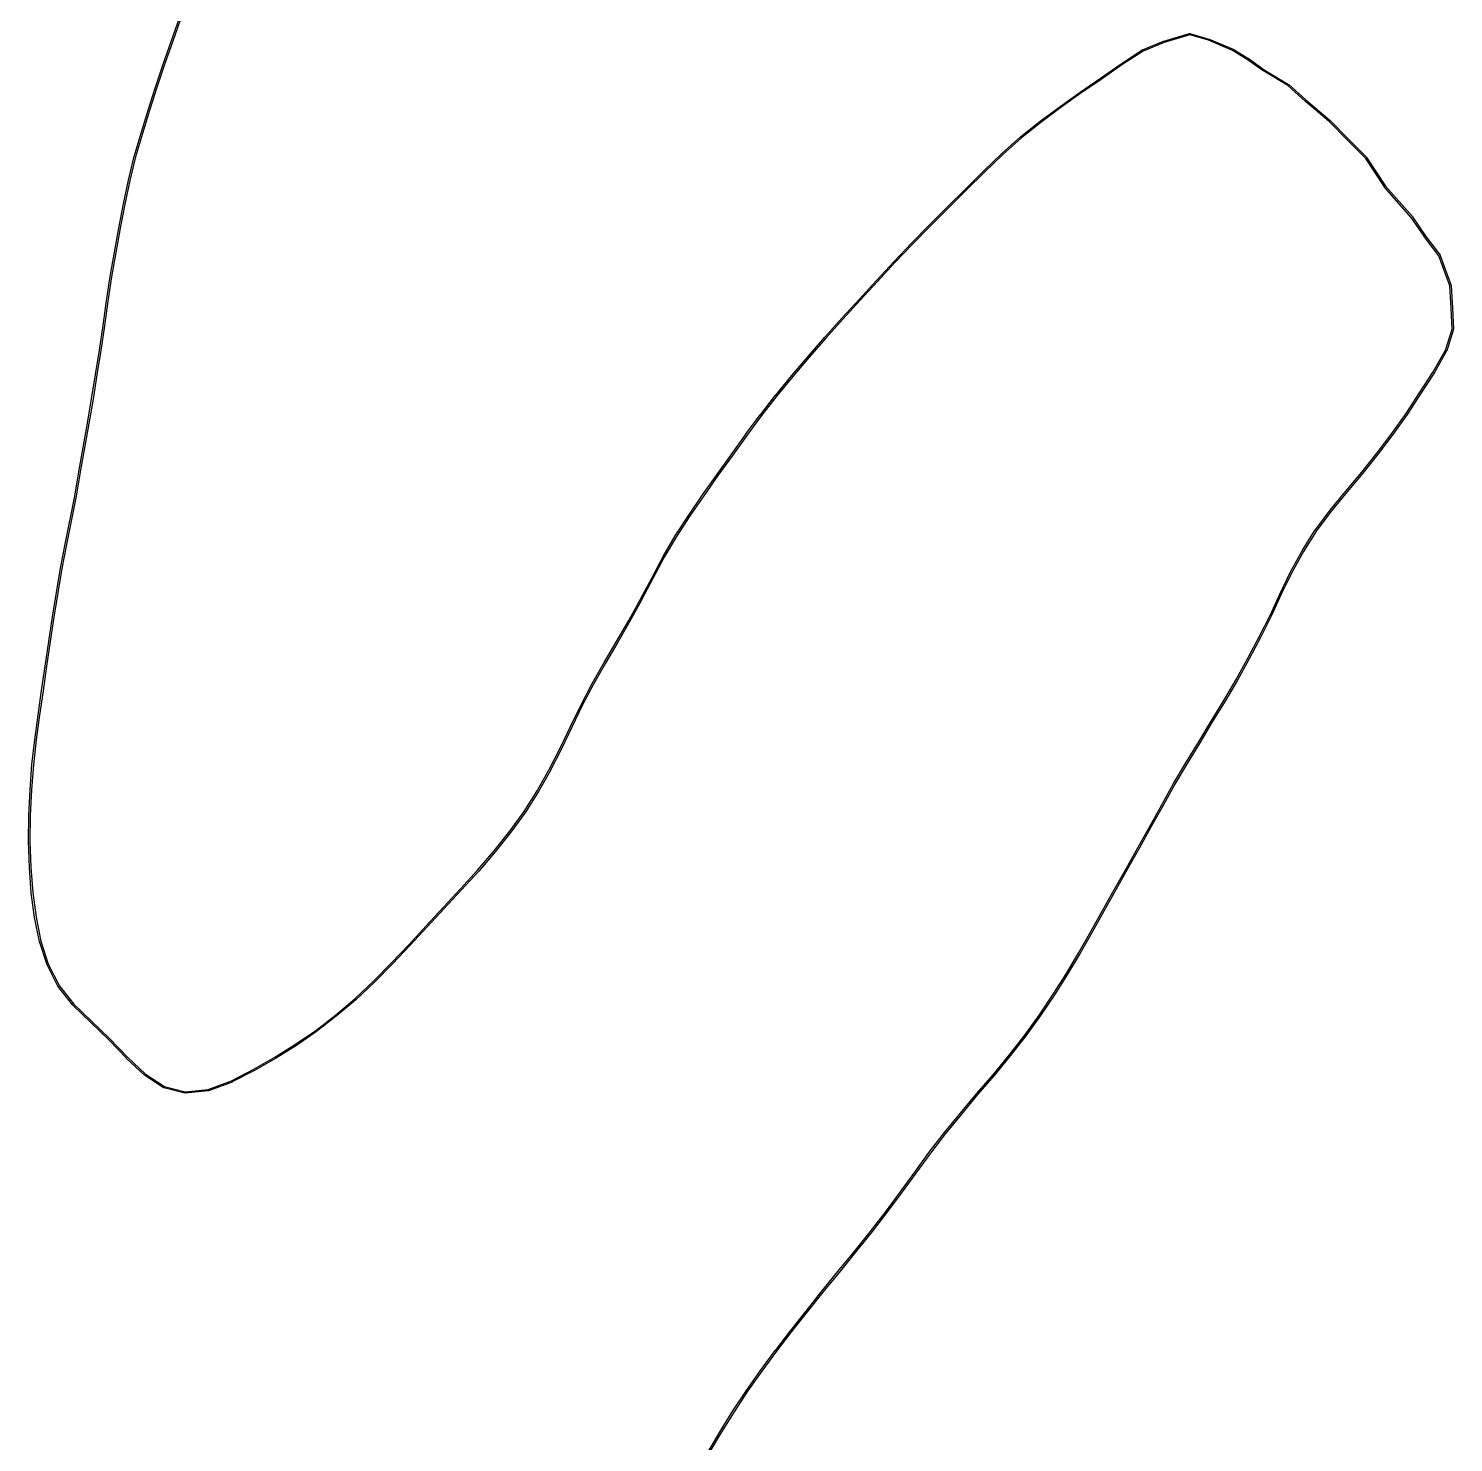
# Model space of a CAD drawing. Header units: inches. Extents: x 0.4 to 11.3, y -7.9 to -0.4.
# Drawn here: x 6.477 to 8.517, y -5.856 to -3.831 of the extents above; entities that cross this region are included whole.
import ezdxf

# ---------------------------------------------------------------- set-up
doc = ezdxf.new("R2010")
doc.units = ezdxf.units.IN
doc.header["$MEASUREMENT"] = 0
doc.layers.add('Edge.Cuts', color=254, linetype='CONTINUOUS', true_color=0xd0d2cd)

msp = doc.modelspace()

# ---------------------------------------------------------------- linework, layer by layer
at = {"layer": 'Edge.Cuts', "linetype": 'CONTINUOUS'}
for p, q in [((6.6816, -3.8497), (6.6931, -3.8172)), ((6.6949, -3.8179), (6.6835, -3.8504)), ((6.6701, -3.8822), (6.6816, -3.8497)), ((6.6835, -3.8504), (6.672, -3.8828)), ((6.6816, -3.8497), (6.6816, -3.8497)), ((6.6835, -3.8504), (6.6835, -3.8504)), ((6.6835, -3.8504), (6.6835, -3.8504)), ((8.072, -3.8616), (8.1023, -3.8492)), ((8.103, -3.851), (8.0728, -3.8634)), ((8.1023, -3.8492), (8.1024, -3.8491)), ((8.1023, -3.8492), (8.1023, -3.8492)), ((8.1024, -3.8491), (8.1394, -3.8382)), ((8.1397, -3.8402), (8.103, -3.851)), ((8.1394, -3.8382), (8.1395, -3.8382)), ((8.1395, -3.8382), (8.1396, -3.8382)), ((8.1396, -3.8382), (8.1397, -3.8382)), ((8.1397, -3.8382), (8.1398, -3.8382)), ((8.1666, -3.848), (8.1397, -3.8402)), ((8.1398, -3.8382), (8.1398, -3.8382)), ((8.1398, -3.8382), (8.14, -3.8382)), ((8.14, -3.8382), (8.1672, -3.8461)), ((8.201, -3.8624), (8.1666, -3.848)), ((8.1672, -3.8461), (8.1673, -3.8461)), ((8.1673, -3.8461), (8.1674, -3.8462)), ((8.1674, -3.8462), (8.2018, -3.8606)), ((8.0415, -3.8816), (8.0718, -3.8617)), ((8.0728, -3.8634), (8.0426, -3.8833)), ((8.0718, -3.8617), (8.0719, -3.8617)), ((8.0719, -3.8617), (8.072, -3.8616)), ((8.2221, -3.8753), (8.201, -3.8624)), ((8.2018, -3.8606), (8.2019, -3.8607)), ((8.2019, -3.8607), (8.202, -3.8607)), ((8.202, -3.8607), (8.2231, -3.8737)), ((8.245, -3.8918), (8.2221, -3.8753)), ((8.2231, -3.8737), (8.2231, -3.8737)), ((8.2231, -3.8737), (8.2232, -3.8737)), ((8.2232, -3.8737), (8.2462, -3.8902)), ((6.6592, -3.9149), (6.6701, -3.8822)), ((6.672, -3.8828), (6.6611, -3.9156)), ((6.6701, -3.8822), (6.6701, -3.8822)), ((6.6701, -3.8822), (6.6701, -3.8822)), ((8.012, -3.9024), (8.0415, -3.8816)), ((8.0426, -3.8833), (8.0131, -3.904)), ((8.0415, -3.8816), (8.0415, -3.8816)), ((8.0415, -3.8816), (8.0415, -3.8816)), ((8.2451, -3.8918), (8.245, -3.8918)), ((8.2451, -3.8919), (8.2451, -3.8918)), ((8.2801, -3.9129), (8.2451, -3.8919)), ((8.2462, -3.8902), (8.2812, -3.9112)), ((6.6486, -3.9478), (6.6592, -3.9149)), ((6.6611, -3.9156), (6.6505, -3.9484)), ((6.6592, -3.9149), (6.6592, -3.9149)), ((6.6592, -3.9149), (6.6592, -3.9149)), ((7.9829, -3.9221), (8.012, -3.9024)), ((8.0131, -3.904), (7.984, -3.9238)), ((8.0131, -3.904), (8.0131, -3.904)), ((8.0131, -3.904), (8.0131, -3.904)), ((8.3048, -3.9349), (8.2801, -3.9129)), ((8.2812, -3.9112), (8.2813, -3.9113)), ((8.2813, -3.9113), (8.2814, -3.9114)), ((8.2814, -3.9114), (8.3061, -3.9334)), ((7.9541, -3.9425), (7.9829, -3.9221)), ((7.984, -3.9238), (7.9552, -3.9441)), ((7.9829, -3.9221), (7.9829, -3.9221)), ((7.9829, -3.9221), (7.9829, -3.9221)), ((8.3393, -3.9643), (8.3048, -3.9349)), ((8.3048, -3.9349), (8.3048, -3.9349)), ((8.3048, -3.9349), (8.3048, -3.9349)), ((8.3061, -3.9334), (8.3406, -3.9629)), ((6.6383, -3.9808), (6.6486, -3.9478)), ((6.6505, -3.9484), (6.6402, -3.9814)), ((6.6486, -3.9478), (6.6486, -3.9478)), ((6.6486, -3.9478), (6.6486, -3.9478)), ((7.9254, -3.9639), (7.9541, -3.9425)), ((7.9552, -3.9441), (7.9266, -3.9655)), ((7.9541, -3.9425), (7.9541, -3.9425)), ((7.9541, -3.9425), (7.9541, -3.9425)), ((7.8975, -3.986), (7.9254, -3.9639)), ((7.9266, -3.9655), (7.8988, -3.9875)), ((7.9254, -3.9639), (7.9254, -3.9639)), ((7.9254, -3.9639), (7.9254, -3.9639)), ((8.3655, -3.9908), (8.3393, -3.9643)), ((8.3406, -3.9629), (8.3407, -3.9629)), ((8.3407, -3.9629), (8.3407, -3.9629)), ((8.3407, -3.9629), (8.3669, -3.9894)), ((6.6287, -4.0141), (6.6383, -3.9808)), ((6.6402, -3.9814), (6.6306, -4.0147)), ((6.6383, -3.9808), (6.6383, -3.9808)), ((6.6383, -3.9808), (6.6383, -3.9808)), ((7.8707, -4.01), (7.8975, -3.9861)), ((7.8988, -3.9875), (7.872, -4.0114)), ((7.8975, -3.9861), (7.8975, -3.986)), ((7.8975, -3.986), (7.8975, -3.986)), ((8.3916, -4.0172), (8.3655, -3.9908)), ((8.3655, -3.9908), (8.3655, -3.9908)), ((8.3669, -3.9894), (8.3669, -3.9894)), ((8.3669, -3.9894), (8.3669, -3.9894)), ((8.3669, -3.9894), (8.3931, -4.0159)), ((6.6205, -4.048), (6.6287, -4.0142)), ((6.6306, -4.0147), (6.6224, -4.0485)), ((6.6287, -4.0142), (6.6287, -4.0141)), ((6.6287, -4.0141), (6.6287, -4.0141)), ((7.8444, -4.0351), (7.8706, -4.01)), ((7.872, -4.0114), (7.8457, -4.0366)), ((7.8706, -4.01), (7.8707, -4.01)), ((7.8707, -4.01), (7.8707, -4.01)), ((8.4184, -4.0579), (8.3916, -4.0172)), ((8.3931, -4.0159), (8.3931, -4.016)), ((8.3931, -4.016), (8.3932, -4.0161)), ((8.3932, -4.0161), (8.42, -4.0567)), ((7.8186, -4.0609), (7.8444, -4.0352)), ((7.8457, -4.0366), (7.82, -4.0622)), ((7.8444, -4.0352), (7.8444, -4.0351)), ((7.8444, -4.0352), (7.8444, -4.0352)), ((6.6131, -4.0822), (6.6205, -4.048)), ((6.6224, -4.0485), (6.615, -4.0826)), ((6.6205, -4.048), (6.6205, -4.048)), ((6.6205, -4.048), (6.6205, -4.048)), ((8.4184, -4.058), (8.4184, -4.0579)), ((8.4184, -4.0579), (8.4184, -4.0579)), ((8.4569, -4.1017), (8.4184, -4.058)), ((8.42, -4.0567), (8.4584, -4.1004)), ((7.793, -4.0865), (7.8186, -4.0609)), ((7.82, -4.0622), (7.7944, -4.0878)), ((7.8186, -4.0609), (7.8186, -4.0609)), ((7.8186, -4.0609), (7.8186, -4.0609)), ((7.82, -4.0622), (7.82, -4.0622)), ((6.6063, -4.1167), (6.6131, -4.0822)), ((6.615, -4.0826), (6.6082, -4.117)), ((6.6131, -4.0822), (6.6131, -4.0822)), ((6.6131, -4.0822), (6.6131, -4.0822)), ((7.7672, -4.1122), (7.793, -4.0865)), ((7.7944, -4.0878), (7.7686, -4.1136)), ((7.793, -4.0865), (7.793, -4.0865)), ((7.7944, -4.0878), (7.7944, -4.0878)), ((7.7944, -4.0878), (7.7944, -4.0878)), ((8.4584, -4.1004), (8.4584, -4.1005)), ((8.4584, -4.1005), (8.4585, -4.1005)), ((8.4585, -4.1005), (8.4767, -4.1275)), ((6.6002, -4.1514), (6.6063, -4.1167)), ((6.6082, -4.117), (6.6022, -4.1518)), ((6.6063, -4.1167), (6.6063, -4.1167)), ((6.6063, -4.1167), (6.6063, -4.1167)), ((7.7415, -4.1383), (7.7672, -4.1122)), ((7.7686, -4.1136), (7.7429, -4.1397)), ((7.7672, -4.1122), (7.7672, -4.1122)), ((7.7672, -4.1122), (7.7672, -4.1122)), ((8.4751, -4.1286), (8.4569, -4.1017)), ((7.7162, -4.1649), (7.7415, -4.1384)), ((7.7429, -4.1397), (7.7176, -4.1662)), ((7.7415, -4.1384), (7.7415, -4.1383)), ((7.7415, -4.1384), (7.7415, -4.1384)), ((8.4751, -4.1287), (8.4751, -4.1286)), ((8.4752, -4.1287), (8.4751, -4.1287)), ((8.4965, -4.1567), (8.4752, -4.1287)), ((8.4767, -4.1275), (8.4982, -4.1557)), ((6.5941, -4.1862), (6.6002, -4.1514)), ((6.6022, -4.1518), (6.596, -4.1865)), ((6.6002, -4.1514), (6.6002, -4.1514)), ((6.6022, -4.1518), (6.6022, -4.1518)), ((6.6022, -4.1518), (6.6022, -4.1518)), ((8.5121, -4.1993), (8.4965, -4.1567)), ((8.4982, -4.1557), (8.4983, -4.1558)), ((8.4983, -4.1558), (8.4983, -4.1559)), ((8.4983, -4.1559), (8.514, -4.1988)), ((7.6912, -4.192), (7.7162, -4.1649)), ((7.7176, -4.1662), (7.6927, -4.1933)), ((7.7162, -4.1649), (7.7162, -4.1649)), ((7.7162, -4.1649), (7.7162, -4.1649)), ((6.5888, -4.2212), (6.5941, -4.1862)), ((6.596, -4.1865), (6.5907, -4.2215)), ((6.5941, -4.1862), (6.5941, -4.1862)), ((6.5941, -4.1862), (6.5941, -4.1862)), ((7.6662, -4.2189), (7.6912, -4.192)), ((7.6927, -4.1933), (7.6677, -4.2202)), ((7.6927, -4.1933), (7.6927, -4.1933)), ((7.6927, -4.1933), (7.6927, -4.1933)), ((8.5139, -4.2316), (8.5121, -4.1993)), ((8.514, -4.1988), (8.514, -4.1989)), ((8.514, -4.1989), (8.514, -4.1991)), ((8.514, -4.1991), (8.5159, -4.2315)), ((6.5839, -4.2565), (6.5888, -4.2212)), ((6.5907, -4.2215), (6.5858, -4.2567)), ((6.5888, -4.2212), (6.5888, -4.2212)), ((6.5888, -4.2212), (6.5888, -4.2212)), ((7.6416, -4.246), (7.6662, -4.2189)), ((7.6677, -4.2202), (7.643, -4.2473)), ((7.6662, -4.2189), (7.6662, -4.2189)), ((7.6662, -4.2189), (7.6662, -4.2189)), ((8.5153, -4.2613), (8.5139, -4.2316)), ((8.5159, -4.2315), (8.5159, -4.2315)), ((8.5159, -4.2315), (8.5159, -4.2315)), ((8.5159, -4.2315), (8.5173, -4.2614)), ((6.5787, -4.2916), (6.5839, -4.2565)), ((6.5858, -4.2567), (6.5807, -4.2919)), ((6.5858, -4.2567), (6.5858, -4.2567)), ((6.5858, -4.2567), (6.5858, -4.2567)), ((7.6174, -4.2732), (7.6416, -4.246)), ((7.643, -4.2473), (7.6188, -4.2745)), ((7.6416, -4.246), (7.6416, -4.246)), ((7.6416, -4.246), (7.6416, -4.246)), ((8.5058, -4.2918), (8.5153, -4.2613)), ((8.5173, -4.2617), (8.5076, -4.2925)), ((8.5173, -4.2614), (8.5173, -4.2615)), ((8.5173, -4.2615), (8.5173, -4.2617)), ((7.5933, -4.3005), (7.6174, -4.2732)), ((7.6188, -4.2745), (7.5948, -4.3018)), ((7.6174, -4.2732), (7.6174, -4.2732)), ((7.6174, -4.2732), (7.6174, -4.2732)), ((6.5732, -4.3265), (6.5787, -4.2916)), ((6.5807, -4.2919), (6.5752, -4.3269)), ((6.5807, -4.2919), (6.5807, -4.2919)), ((6.5807, -4.2919), (6.5807, -4.2919)), ((7.5699, -4.3281), (7.5933, -4.3005)), ((7.5948, -4.3018), (7.5714, -4.3293)), ((7.5933, -4.3005), (7.5933, -4.3005)), ((7.5933, -4.3005), (7.5933, -4.3005)), ((8.4882, -4.3227), (8.5058, -4.2918)), ((8.5075, -4.2927), (8.4899, -4.3237)), ((8.5076, -4.2926), (8.5075, -4.2927)), ((8.5076, -4.2925), (8.5076, -4.2926)), ((8.4685, -4.3529), (8.4882, -4.3227)), ((8.4899, -4.3238), (8.4702, -4.3539)), ((8.4899, -4.3237), (8.4899, -4.3237)), ((8.4899, -4.3237), (8.4899, -4.3238)), ((6.5676, -4.3615), (6.5732, -4.3265)), ((6.5752, -4.3269), (6.5696, -4.3618)), ((6.5752, -4.3269), (6.5752, -4.3269)), ((6.5752, -4.3269), (6.5752, -4.3269)), ((7.5469, -4.3558), (7.5699, -4.3281)), ((7.5714, -4.3293), (7.5484, -4.357)), ((7.5699, -4.3281), (7.5699, -4.3281)), ((7.5699, -4.3281), (7.5699, -4.3281)), ((6.5617, -4.3963), (6.5676, -4.3615)), ((6.5696, -4.3618), (6.5637, -4.3966)), ((6.5696, -4.3618), (6.5696, -4.3618)), ((6.5696, -4.3618), (6.5696, -4.3618)), ((7.525, -4.384), (7.5468, -4.3558)), ((7.5484, -4.357), (7.5265, -4.3852)), ((7.5468, -4.3558), (7.5469, -4.3558)), ((7.5469, -4.3558), (7.5469, -4.3558)), ((8.4494, -4.3824), (8.4685, -4.3529)), ((8.4702, -4.3539), (8.451, -4.3835)), ((8.4685, -4.3529), (8.4685, -4.3529)), ((8.4685, -4.3529), (8.4685, -4.3529)), ((7.5039, -4.4125), (7.5249, -4.384)), ((7.5265, -4.3852), (7.5055, -4.4137)), ((7.5249, -4.384), (7.525, -4.384)), ((7.525, -4.384), (7.525, -4.384)), ((8.429, -4.411), (8.4494, -4.3824)), ((8.451, -4.3835), (8.4306, -4.4121)), ((8.451, -4.3835), (8.451, -4.3835)), ((8.451, -4.3835), (8.451, -4.3835)), ((6.5553, -4.4308), (6.5617, -4.3963)), ((6.5637, -4.3966), (6.5572, -4.4312)), ((6.5637, -4.3966), (6.5637, -4.3966)), ((6.5637, -4.3966), (6.5637, -4.3966)), ((7.4833, -4.4413), (7.5039, -4.4126)), ((7.5055, -4.4137), (7.4849, -4.4424)), ((7.5039, -4.4126), (7.5039, -4.4125)), ((7.5039, -4.4125), (7.5039, -4.4125)), ((8.4078, -4.4388), (8.429, -4.411)), ((8.4306, -4.4121), (8.4094, -4.44)), ((8.4306, -4.4121), (8.4306, -4.4121)), ((8.4306, -4.4121), (8.4306, -4.4121)), ((6.5495, -4.4657), (6.5553, -4.4309)), ((6.5572, -4.4312), (6.5514, -4.466)), ((6.5553, -4.4309), (6.5553, -4.4308)), ((6.5553, -4.4308), (6.5553, -4.4308)), ((7.4627, -4.47), (7.4833, -4.4413)), ((7.4849, -4.4424), (7.4643, -4.4712)), ((7.4833, -4.4413), (7.4833, -4.4413)), ((7.4833, -4.4413), (7.4833, -4.4413)), ((7.4849, -4.4424), (7.4849, -4.4424)), ((8.386, -4.4663), (8.4078, -4.4388)), ((8.4094, -4.44), (8.3876, -4.4675)), ((8.4094, -4.44), (8.4094, -4.44)), ((8.4094, -4.44), (8.4094, -4.44)), ((6.5434, -4.5004), (6.5495, -4.4657)), ((6.5514, -4.4661), (6.5453, -4.5008)), ((6.5514, -4.466), (6.5514, -4.4661)), ((6.5514, -4.4661), (6.5514, -4.4661)), ((8.3634, -4.4934), (8.386, -4.4663)), ((8.3875, -4.4675), (8.3649, -4.4946)), ((8.3876, -4.4675), (8.3875, -4.4675)), ((8.3876, -4.4675), (8.3876, -4.4675)), ((7.4423, -4.4988), (7.4627, -4.47)), ((7.4643, -4.4712), (7.4439, -4.5)), ((7.4627, -4.47), (7.4627, -4.47)), ((7.4627, -4.47), (7.4627, -4.47)), ((7.4643, -4.4712), (7.4643, -4.4712)), ((6.5296, -4.5692), (6.5434, -4.5004)), ((6.5453, -4.5008), (6.5315, -4.5696)), ((6.5453, -4.5008), (6.5453, -4.5008)), ((6.5453, -4.5008), (6.5453, -4.5008)), ((7.4224, -4.5278), (7.4423, -4.4988)), ((7.4439, -4.5), (7.424, -4.5289)), ((7.4423, -4.4988), (7.4423, -4.4988)), ((7.4423, -4.4988), (7.4423, -4.4988)), ((8.3407, -4.5206), (8.3634, -4.4934)), ((8.3649, -4.4946), (8.3422, -4.5219)), ((8.3634, -4.4934), (8.3634, -4.4934)), ((8.3634, -4.4934), (8.3634, -4.4934)), ((8.3649, -4.4946), (8.3649, -4.4946)), ((7.4032, -4.5572), (7.4224, -4.5279)), ((7.424, -4.5289), (7.4049, -4.5582)), ((7.4224, -4.5279), (7.4224, -4.5278)), ((7.4224, -4.5279), (7.4224, -4.5279)), ((8.3196, -4.5489), (8.3407, -4.5207)), ((8.3422, -4.5219), (8.3212, -4.5501)), ((8.3407, -4.5207), (8.3407, -4.5206)), ((8.3407, -4.5206), (8.3407, -4.5206)), ((8.3008, -4.5787), (8.3195, -4.549)), ((8.3195, -4.549), (8.3196, -4.549)), ((8.3196, -4.549), (8.3196, -4.5489)), ((6.523, -4.6037), (6.5296, -4.5692)), ((6.5315, -4.5696), (6.5249, -4.6041)), ((6.5296, -4.5692), (6.5296, -4.5692)), ((6.5296, -4.5692), (6.5296, -4.5692)), ((7.3857, -4.5872), (7.4032, -4.5572)), ((7.4049, -4.5582), (7.3874, -4.5882)), ((7.4032, -4.5572), (7.4032, -4.5572)), ((7.4032, -4.5572), (7.4032, -4.5572)), ((8.3212, -4.5501), (8.3025, -4.5797)), ((7.3694, -4.6178), (7.3856, -4.5872)), ((7.3874, -4.5882), (7.3712, -4.6187)), ((7.3856, -4.5872), (7.3857, -4.5872)), ((7.3857, -4.5872), (7.3857, -4.5872)), ((8.284, -4.609), (8.3008, -4.5788)), ((8.3025, -4.5797), (8.2857, -4.61)), ((8.3008, -4.5788), (8.3008, -4.5787)), ((8.3008, -4.5787), (8.3008, -4.5787)), ((6.5171, -4.6386), (6.523, -4.6038)), ((6.5249, -4.6041), (6.5191, -4.6389)), ((6.523, -4.6038), (6.523, -4.6037)), ((6.523, -4.6037), (6.523, -4.6037)), ((8.269, -4.6401), (8.284, -4.6091)), ((8.2857, -4.61), (8.2707, -4.641)), ((8.284, -4.6091), (8.284, -4.609)), ((8.284, -4.6091), (8.284, -4.6091)), ((7.3532, -4.6483), (7.3694, -4.6178)), ((7.3712, -4.6187), (7.355, -4.6492)), ((7.3694, -4.6178), (7.3694, -4.6178)), ((7.3694, -4.6178), (7.3694, -4.6178)), ((7.3712, -4.6187), (7.3712, -4.6187)), ((6.5115, -4.6735), (6.5171, -4.6386)), ((6.5191, -4.6389), (6.5134, -4.6738)), ((6.5171, -4.6386), (6.5171, -4.6386)), ((6.5171, -4.6386), (6.5171, -4.6386)), ((7.3365, -4.6786), (7.3532, -4.6483)), ((7.355, -4.6493), (7.3383, -4.6796)), ((7.355, -4.6492), (7.355, -4.6492)), ((7.355, -4.6492), (7.355, -4.6493)), ((8.2548, -4.6715), (8.269, -4.6402)), ((8.2707, -4.641), (8.2565, -4.6723)), ((8.269, -4.6402), (8.269, -4.6401)), ((8.269, -4.6402), (8.269, -4.6402)), ((8.2391, -4.7022), (8.2548, -4.6715)), ((6.5061, -4.7085), (6.5115, -4.6735)), ((6.5134, -4.6738), (6.5081, -4.7088)), ((6.5115, -4.6735), (6.5115, -4.6735)), ((6.5115, -4.6735), (6.5115, -4.6735)), ((7.319, -4.7086), (7.3365, -4.6786)), ((7.3382, -4.6796), (7.3207, -4.7096)), ((7.3383, -4.6796), (7.3382, -4.6796)), ((7.3382, -4.6796), (7.3382, -4.6796)), ((8.2565, -4.6724), (8.2408, -4.7031)), ((8.2565, -4.6723), (8.2565, -4.6724)), ((8.2565, -4.6724), (8.2565, -4.6724)), ((6.5012, -4.7438), (6.5061, -4.7086)), ((6.5081, -4.7088), (6.5031, -4.744)), ((6.5061, -4.7086), (6.5061, -4.7085)), ((6.5061, -4.7086), (6.5061, -4.7086)), ((7.3015, -4.7386), (7.319, -4.7086)), ((7.3207, -4.7096), (7.3032, -4.7396)), ((7.3207, -4.7096), (7.3207, -4.7096)), ((7.3207, -4.7096), (7.3207, -4.7096)), ((8.2229, -4.7328), (8.2391, -4.7022)), ((8.2408, -4.7031), (8.2246, -4.7337)), ((8.2408, -4.7031), (8.2408, -4.7031)), ((8.2408, -4.7031), (8.2408, -4.7031)), ((8.2063, -4.7631), (8.2229, -4.7328)), ((6.496, -4.7789), (6.5012, -4.7438)), ((6.5031, -4.744), (6.498, -4.7792)), ((6.5031, -4.744), (6.5031, -4.744)), ((6.5031, -4.744), (6.5031, -4.744)), ((7.2844, -4.7688), (7.3015, -4.7386)), ((7.3032, -4.7396), (7.2861, -4.7697)), ((7.3015, -4.7386), (7.3015, -4.7386)), ((7.3015, -4.7386), (7.3015, -4.7386)), ((8.2246, -4.7337), (8.208, -4.7641)), ((8.2246, -4.7337), (8.2246, -4.7337)), ((8.2246, -4.7337), (8.2246, -4.7337)), ((7.2683, -4.7994), (7.2844, -4.7688)), ((7.2861, -4.7697), (7.27, -4.8003)), ((7.2844, -4.7688), (7.2844, -4.7688)), ((7.2844, -4.7688), (7.2844, -4.7688)), ((8.1885, -4.793), (8.2063, -4.7631)), ((8.208, -4.7641), (8.1902, -4.794)), ((8.208, -4.7641), (8.208, -4.7641)), ((8.208, -4.7641), (8.208, -4.7641)), ((6.4909, -4.814), (6.496, -4.7789)), ((6.498, -4.7792), (6.4929, -4.8143)), ((6.496, -4.7789), (6.496, -4.7789)), ((6.496, -4.7789), (6.496, -4.7789)), ((6.498, -4.7792), (6.498, -4.7792)), ((8.1703, -4.8227), (8.1885, -4.793)), ((8.1902, -4.794), (8.172, -4.8237)), ((8.1902, -4.794), (8.1902, -4.794)), ((8.1902, -4.794), (8.1902, -4.794)), ((6.4861, -4.8493), (6.4909, -4.814)), ((6.4929, -4.8143), (6.4881, -4.8495)), ((6.4909, -4.814), (6.4909, -4.814)), ((6.4909, -4.814), (6.4909, -4.814)), ((7.2533, -4.8305), (7.2683, -4.7994)), ((7.27, -4.8003), (7.2551, -4.8313)), ((7.2683, -4.7994), (7.2683, -4.7994)), ((7.2683, -4.7994), (7.2683, -4.7994)), ((7.2384, -4.8615), (7.2533, -4.8305)), ((7.2551, -4.8313), (7.2401, -4.8624)), ((7.2533, -4.8305), (7.2533, -4.8305)), ((7.2533, -4.8305), (7.2533, -4.8305)), ((7.2551, -4.8313), (7.2551, -4.8313)), ((8.1525, -4.8525), (8.1703, -4.8227)), ((8.172, -4.8237), (8.1541, -4.8536)), ((8.1703, -4.8227), (8.1703, -4.8227)), ((8.1703, -4.8227), (8.1703, -4.8227)), ((6.4822, -4.8849), (6.4861, -4.8493)), ((6.4881, -4.8495), (6.4842, -4.8851)), ((6.4861, -4.8493), (6.4861, -4.8493)), ((6.4861, -4.8493), (6.4861, -4.8493)), ((8.1343, -4.8823), (8.1525, -4.8525)), ((8.1541, -4.8536), (8.136, -4.8833)), ((8.1541, -4.8536), (8.1541, -4.8536)), ((8.1541, -4.8536), (8.1541, -4.8536)), ((7.2226, -4.8922), (7.2384, -4.8615)), ((7.2401, -4.8624), (7.2243, -4.8931)), ((7.2401, -4.8624), (7.2401, -4.8624)), ((7.2401, -4.8624), (7.2401, -4.8624)), ((6.4795, -4.9212), (6.4822, -4.885)), ((6.4842, -4.8851), (6.4815, -4.9213)), ((6.4822, -4.885), (6.4822, -4.8849)), ((6.4822, -4.885), (6.4822, -4.885)), ((7.2056, -4.9224), (7.2226, -4.8922)), ((7.2243, -4.8932), (7.2073, -4.9234)), ((7.2243, -4.8931), (7.2243, -4.8932)), ((7.2243, -4.8932), (7.2243, -4.8932)), ((8.1165, -4.9122), (8.1343, -4.8823)), ((8.136, -4.8833), (8.1182, -4.9132)), ((8.1343, -4.8823), (8.1343, -4.8823)), ((8.1343, -4.8823), (8.1343, -4.8823)), ((8.0998, -4.9425), (8.1165, -4.9122)), ((8.1182, -4.9132), (8.1015, -4.9435)), ((8.1165, -4.9122), (8.1165, -4.9122)), ((8.1165, -4.9122), (8.1165, -4.9122)), ((6.4775, -4.9579), (6.4795, -4.9212)), ((6.4815, -4.9213), (6.4794, -4.958)), ((6.4795, -4.9212), (6.4795, -4.9212)), ((6.4795, -4.9212), (6.4795, -4.9212)), ((7.187, -4.9519), (7.2056, -4.9224)), ((7.2073, -4.9234), (7.1886, -4.953)), ((7.2073, -4.9234), (7.2073, -4.9234)), ((7.2073, -4.9234), (7.2073, -4.9234)), ((7.1661, -4.9804), (7.187, -4.9519)), ((7.1886, -4.953), (7.1677, -4.9816)), ((7.1886, -4.953), (7.1886, -4.953)), ((7.1886, -4.953), (7.1886, -4.953)), ((8.083, -4.9728), (8.0998, -4.9425)), ((8.1015, -4.9435), (8.0847, -4.9738)), ((8.0998, -4.9425), (8.0998, -4.9425)), ((8.0998, -4.9425), (8.0998, -4.9425)), ((8.1015, -4.9435), (8.1015, -4.9435)), ((6.4772, -4.9951), (6.4775, -4.958)), ((6.4775, -4.958), (6.4775, -4.9579)), ((6.4775, -4.958), (6.4775, -4.958)), ((6.4794, -4.958), (6.4792, -4.9951)), ((8.0661, -5.0031), (8.083, -4.9728)), ((8.0847, -4.9738), (8.0678, -5.004)), ((8.0847, -4.9738), (8.0847, -4.9738)), ((8.0847, -4.9738), (8.0847, -4.9738)), ((6.4786, -5.0321), (6.4772, -4.9951)), ((6.4772, -4.9951), (6.4772, -4.9951)), ((6.4772, -4.9951), (6.4772, -4.9951)), ((6.4792, -4.9951), (6.4805, -5.032)), ((7.1439, -5.0084), (7.1661, -4.9804)), ((7.1677, -4.9816), (7.1454, -5.0097)), ((7.1677, -4.9816), (7.1677, -4.9816)), ((7.1677, -4.9816), (7.1677, -4.9816)), ((7.1202, -5.036), (7.1439, -5.0084)), ((7.1454, -5.0097), (7.1217, -5.0373)), ((7.1454, -5.0097), (7.1454, -5.0097)), ((7.1454, -5.0097), (7.1454, -5.0097)), ((8.049, -5.0332), (8.0661, -5.0031)), ((8.0678, -5.004), (8.0507, -5.0342)), ((8.0678, -5.004), (8.0678, -5.004)), ((8.0678, -5.004), (8.0678, -5.004)), ((6.4812, -5.0684), (6.4786, -5.0321)), ((6.4786, -5.0321), (6.4786, -5.0321)), ((6.4786, -5.0321), (6.4786, -5.0321)), ((6.4805, -5.032), (6.4832, -5.0682)), ((7.0956, -5.063), (7.1202, -5.036)), ((7.1217, -5.0374), (7.0971, -5.0643)), ((7.1217, -5.0373), (7.1217, -5.0373)), ((7.1217, -5.0373), (7.1217, -5.0374)), ((8.032, -5.0635), (8.049, -5.0332)), ((8.0507, -5.0342), (8.0337, -5.0644)), ((8.049, -5.0332), (8.049, -5.0332)), ((8.049, -5.0332), (8.049, -5.0332)), ((8.0507, -5.0342), (8.0507, -5.0342)), ((6.4812, -5.0685), (6.4812, -5.0684)), ((6.4812, -5.0684), (6.4812, -5.0684)), ((6.486, -5.1037), (6.4812, -5.0685)), ((6.4832, -5.0682), (6.488, -5.1034)), ((7.071, -5.0896), (7.0956, -5.063)), ((7.0971, -5.0643), (7.0724, -5.0909)), ((7.0971, -5.0643), (7.0971, -5.0643)), ((7.0971, -5.0643), (7.0971, -5.0643)), ((8.0149, -5.0936), (8.032, -5.0635)), ((8.0337, -5.0644), (8.0166, -5.0946)), ((8.0337, -5.0644), (8.0337, -5.0644)), ((8.0337, -5.0644), (8.0337, -5.0644)), ((7.0466, -5.116), (7.071, -5.0896)), ((7.0724, -5.0909), (7.0481, -5.1173)), ((7.071, -5.0896), (7.071, -5.0896)), ((7.071, -5.0896), (7.071, -5.0896)), ((7.0724, -5.0909), (7.0724, -5.0909)), ((7.9983, -5.124), (8.0149, -5.0936)), ((8.0166, -5.0946), (8, -5.125)), ((8.0149, -5.0936), (8.0149, -5.0936)), ((8.0149, -5.0936), (8.0149, -5.0936)), ((6.486, -5.1038), (6.486, -5.1037)), ((6.493, -5.1383), (6.486, -5.1038)), ((6.486, -5.1038), (6.486, -5.1038)), ((6.488, -5.1034), (6.4949, -5.1378)), ((7.022, -5.1424), (7.0466, -5.116)), ((7.0481, -5.1173), (7.0234, -5.1437)), ((7.0481, -5.1173), (7.0481, -5.1173)), ((7.0481, -5.1173), (7.0481, -5.1173)), ((6.493, -5.1384), (6.493, -5.1383)), ((6.493, -5.1383), (6.493, -5.1383)), ((6.5037, -5.1715), (6.493, -5.1384)), ((6.4949, -5.1378), (6.5055, -5.1709)), ((7.9809, -5.1539), (7.9983, -5.124)), ((8, -5.125), (7.9826, -5.1549)), ((8, -5.125), (8, -5.125)), ((8, -5.125), (8, -5.125)), ((6.9967, -5.1687), (7.022, -5.1424)), ((7.0234, -5.1437), (6.9982, -5.17)), ((7.0234, -5.1437), (7.0234, -5.1437)), ((7.0234, -5.1437), (7.0234, -5.1437)), ((7.9631, -5.1838), (7.9809, -5.1539)), ((7.9826, -5.1549), (7.9648, -5.1849)), ((7.9826, -5.1549), (7.9826, -5.1549)), ((7.9826, -5.1549), (7.9826, -5.1549)), ((6.5037, -5.1716), (6.5037, -5.1715)), ((6.5037, -5.1717), (6.5037, -5.1716)), ((6.5192, -5.2022), (6.5037, -5.1717)), ((6.5055, -5.1709), (6.5209, -5.2012)), ((6.9712, -5.195), (6.9967, -5.1687)), ((6.9982, -5.17), (6.9726, -5.1964)), ((6.9982, -5.17), (6.9982, -5.17)), ((6.9982, -5.17), (6.9982, -5.17)), ((6.5193, -5.2022), (6.5192, -5.2022)), ((6.5193, -5.2023), (6.5193, -5.2022)), ((6.5209, -5.2012), (6.5421, -5.228)), ((6.9444, -5.2204), (6.9712, -5.195)), ((6.9725, -5.1964), (6.9458, -5.2219)), ((6.9726, -5.1964), (6.9725, -5.1964)), ((6.9725, -5.1964), (6.9725, -5.1964)), ((7.9444, -5.2137), (7.9631, -5.1838)), ((7.9648, -5.1849), (7.9461, -5.2148)), ((7.9648, -5.1849), (7.9648, -5.1849)), ((7.9648, -5.1849), (7.9648, -5.1849)), ((6.5406, -5.2292), (6.5193, -5.2023)), ((6.9166, -5.2436), (6.9444, -5.2204)), ((6.9457, -5.2219), (6.9179, -5.2452)), ((6.9458, -5.2219), (6.9457, -5.2219)), ((6.9458, -5.2219), (6.9458, -5.2219)), ((7.9244, -5.2432), (7.9444, -5.2137)), ((7.9461, -5.2148), (7.926, -5.2443)), ((7.9461, -5.2148), (7.9461, -5.2148)), ((7.9461, -5.2148), (7.9461, -5.2148)), ((6.5407, -5.2293), (6.5406, -5.2292)), ((6.5661, -5.2539), (6.5407, -5.2293)), ((6.5407, -5.2293), (6.5407, -5.2293)), ((6.5421, -5.228), (6.5674, -5.2525)), ((6.5921, -5.2791), (6.5661, -5.2539)), ((6.5661, -5.2539), (6.5661, -5.2539)), ((6.5661, -5.2539), (6.5661, -5.2539)), ((6.5674, -5.2525), (6.5935, -5.2777)), ((6.8885, -5.2655), (6.9166, -5.2436)), ((6.9179, -5.2452), (6.8897, -5.2671)), ((6.9179, -5.2452), (6.9179, -5.2452)), ((6.9179, -5.2452), (6.9179, -5.2452)), ((7.9034, -5.2723), (7.9244, -5.2432)), ((7.926, -5.2443), (7.9049, -5.2735)), ((7.926, -5.2443), (7.926, -5.2443)), ((7.926, -5.2443), (7.926, -5.2443)), ((6.6176, -5.3054), (6.5921, -5.2791)), ((6.5935, -5.2777), (6.5935, -5.2777)), ((6.5935, -5.2777), (6.5935, -5.2777)), ((6.5935, -5.2777), (6.619, -5.304)), ((6.8596, -5.2854), (6.8885, -5.2655)), ((6.8896, -5.2671), (6.8607, -5.287)), ((6.8897, -5.2671), (6.8896, -5.2671)), ((6.8896, -5.2671), (6.8896, -5.2671)), ((7.881, -5.3008), (7.9034, -5.2723)), ((7.9049, -5.2735), (7.8826, -5.3021)), ((7.9049, -5.2735), (7.9049, -5.2735)), ((7.9049, -5.2735), (7.9049, -5.2735)), ((6.619, -5.304), (6.6446, -5.3282)), ((6.7997, -5.3211), (6.8299, -5.3038)), ((6.8299, -5.3038), (6.8596, -5.2854)), ((6.8607, -5.2871), (6.831, -5.3055)), ((6.8607, -5.287), (6.8607, -5.287)), ((6.8607, -5.287), (6.8607, -5.2871)), ((7.8583, -5.3289), (7.881, -5.3008)), ((7.8826, -5.3021), (7.8598, -5.3302)), ((7.8826, -5.3021), (7.8826, -5.3021)), ((7.8826, -5.3021), (7.8826, -5.3021)), ((6.6177, -5.3055), (6.6176, -5.3054)), ((6.6176, -5.3054), (6.6176, -5.3054)), ((6.6433, -5.3297), (6.6177, -5.3055)), ((6.7679, -5.3375), (6.7997, -5.3211)), ((6.8006, -5.3228), (6.7688, -5.3393)), ((6.8007, -5.3228), (6.8006, -5.3228)), ((6.8006, -5.3228), (6.8006, -5.3228)), ((6.8309, -5.3055), (6.8007, -5.3228)), ((6.831, -5.3055), (6.8309, -5.3055)), ((6.831, -5.3055), (6.831, -5.3055)), ((6.6434, -5.3298), (6.6433, -5.3297)), ((6.6433, -5.3297), (6.6433, -5.3297)), ((6.6707, -5.3478), (6.6434, -5.3298)), ((6.6446, -5.3282), (6.6717, -5.346)), ((6.7343, -5.3499), (6.7679, -5.3375)), ((6.7687, -5.3394), (6.7349, -5.3518)), ((6.7688, -5.3393), (6.7687, -5.3393)), ((6.7687, -5.3393), (6.7687, -5.3394)), ((7.8345, -5.3562), (7.8583, -5.3289)), ((7.8598, -5.3302), (7.836, -5.3575)), ((7.8598, -5.3302), (7.8598, -5.3302)), ((7.8598, -5.3302), (7.8598, -5.3302)), ((6.6709, -5.3478), (6.6707, -5.3478)), ((6.671, -5.3479), (6.6709, -5.3478)), ((6.7011, -5.3552), (6.671, -5.3479)), ((6.6717, -5.346), (6.7014, -5.3533)), ((6.7013, -5.3552), (6.7011, -5.3552)), ((6.7015, -5.3552), (6.7013, -5.3552)), ((6.7014, -5.3533), (6.7343, -5.3499)), ((6.7347, -5.3519), (6.7015, -5.3552)), ((6.7348, -5.3518), (6.7347, -5.3519)), ((6.7349, -5.3518), (6.7348, -5.3518)), ((7.8115, -5.3839), (7.8345, -5.3562)), ((7.836, -5.3575), (7.813, -5.3852)), ((7.8345, -5.3562), (7.8345, -5.3562)), ((7.8345, -5.3562), (7.8345, -5.3562)), ((7.7887, -5.4117), (7.8115, -5.3839)), ((7.813, -5.3852), (7.7902, -5.4129)), ((7.8115, -5.3839), (7.8115, -5.3839)), ((7.8115, -5.3839), (7.8115, -5.3839)), ((7.7668, -5.4399), (7.7886, -5.4117)), ((7.7902, -5.4129), (7.7684, -5.4411)), ((7.7886, -5.4117), (7.7887, -5.4117)), ((7.7887, -5.4117), (7.7887, -5.4117)), ((7.746, -5.4686), (7.7668, -5.44)), ((7.7684, -5.4411), (7.7476, -5.4697)), ((7.7668, -5.44), (7.7668, -5.4399)), ((7.7668, -5.4399), (7.7668, -5.4399)), ((7.7251, -5.4971), (7.746, -5.4686)), ((7.7476, -5.4697), (7.7266, -5.4983)), ((7.7476, -5.4697), (7.7476, -5.4697)), ((7.7476, -5.4697), (7.7476, -5.4697)), ((7.704, -5.5256), (7.7251, -5.4971)), ((7.7266, -5.4983), (7.7056, -5.5268)), ((7.7251, -5.4971), (7.7251, -5.4971)), ((7.7266, -5.4983), (7.7266, -5.4983)), ((7.7266, -5.4983), (7.7266, -5.4983)), ((7.6821, -5.5541), (7.704, -5.5256)), ((7.7056, -5.5268), (7.6837, -5.5553)), ((7.7056, -5.5268), (7.7056, -5.5268)), ((7.7056, -5.5268), (7.7056, -5.5268)), ((7.6594, -5.5824), (7.6821, -5.5541)), ((7.6837, -5.5553), (7.6609, -5.5836)), ((7.6837, -5.5553), (7.6837, -5.5553)), ((7.6837, -5.5553), (7.6837, -5.5553)), ((7.6361, -5.6107), (7.6594, -5.5824)), ((7.6609, -5.5837), (7.6376, -5.6119)), ((7.6609, -5.5836), (7.6609, -5.5837)), ((7.6609, -5.5837), (7.6609, -5.5837)), ((7.613, -5.639), (7.6361, -5.6107)), ((7.6376, -5.6119), (7.6146, -5.6403)), ((7.6361, -5.6107), (7.6361, -5.6107)), ((7.6361, -5.6107), (7.6361, -5.6107)), ((7.5906, -5.6674), (7.613, -5.639)), ((7.6146, -5.6403), (7.5921, -5.6686)), ((7.613, -5.639), (7.613, -5.639)), ((7.613, -5.639), (7.613, -5.639)), ((7.5681, -5.6955), (7.5906, -5.6674)), ((7.5921, -5.6686), (7.5697, -5.6967)), ((7.5906, -5.6674), (7.5906, -5.6674)), ((7.5921, -5.6686), (7.5921, -5.6686)), ((7.5921, -5.6686), (7.5921, -5.6686)), ((7.5465, -5.7237), (7.5681, -5.6955)), ((7.5697, -5.6967), (7.548, -5.7249)), ((7.5681, -5.6955), (7.5681, -5.6955)), ((7.5681, -5.6955), (7.5681, -5.6955)), ((7.5254, -5.7522), (7.5464, -5.7237)), ((7.548, -5.7249), (7.527, -5.7534)), ((7.5464, -5.7237), (7.5465, -5.7237)), ((7.5465, -5.7237), (7.5465, -5.7237)), ((7.5049, -5.781), (7.5254, -5.7523)), ((7.5254, -5.7523), (7.5254, -5.7522)), ((7.5254, -5.7522), (7.5254, -5.7522)), ((7.527, -5.7534), (7.5065, -5.7821)), ((7.4856, -5.8103), (7.5049, -5.781)), ((7.5065, -5.7821), (7.4873, -5.8114)), ((7.5049, -5.781), (7.5049, -5.781)), ((7.5049, -5.781), (7.5049, -5.781)), ((7.4673, -5.84), (7.4856, -5.8103)), ((7.4873, -5.8114), (7.469, -5.8411)), ((7.4856, -5.8103), (7.4856, -5.8103)), ((7.4856, -5.8103), (7.4856, -5.8103)), ((7.4497, -5.87), (7.4673, -5.84)), ((7.469, -5.8411), (7.4514, -5.871)), ((7.4673, -5.84), (7.4673, -5.84)), ((7.4673, -5.84), (7.4673, -5.84))]:
    msp.add_line(p, q, dxfattribs=at)

doc.saveas('drawing.dxf')
